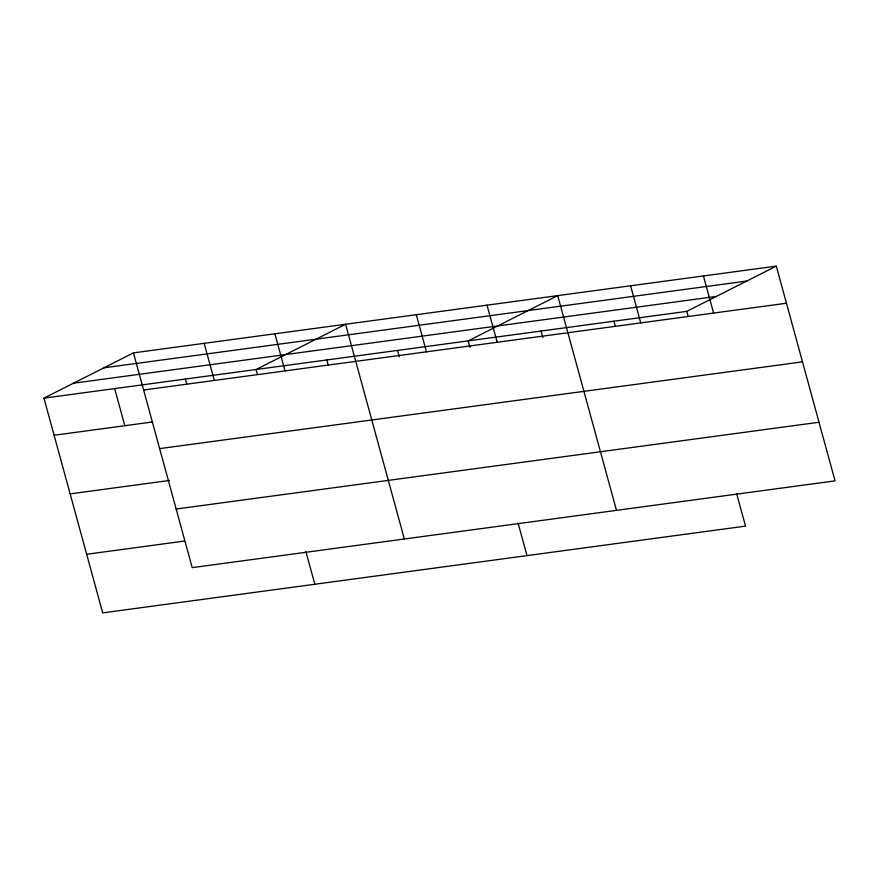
<?xml version="1.0" encoding="UTF-8"?>
<svg xmlns="http://www.w3.org/2000/svg" width="879" height="879" viewBox="0 0 879 879"><rect width="100%" height="100%" fill="white"/><g stroke="black" fill="none" stroke-linecap="round" stroke-linejoin="round"><path stroke-width="1.32" d="M736.635 493.548L745.546 526.114L102.7 612.883L43.95 398.143L133.454 352.886L776.3 266.117L835.05 480.857L192.204 567.636L133.454 352.886M43.95 398.143L686.796 311.364L776.3 266.117M103.92 367.818L746.765 281.049M73.484 383.2L716.33 296.432M143.618 390.001L786.452 303.233M54.102 435.259L152.012 422.041M159.648 448.62L802.494 361.851M70.144 493.877L169.405 480.472M176.174 509.018L819.019 422.25M86.658 554.264L184.568 541.057M703.442 275.951L713.605 313.067M686.796 311.364L688.191 316.484M630.595 285.785L640.747 322.901M613.938 321.198L615.333 326.318M616.487 510.369L557.736 295.619L468.221 340.865L469.979 347.271M541.079 331.031L542.837 337.437M487.021 305.156L497.173 342.283M518.072 523.049L526.971 555.616M416.305 314.704L426.469 351.82M397.517 350.413L399.264 356.808M404.34 539.003L345.601 324.252L256.086 369.499L257.492 374.619M326.801 359.961L328.197 365.082M274.885 333.8L285.038 370.916M305.925 551.682L314.836 584.249M204.17 343.337L214.322 380.464M185.37 379.047L186.777 384.167M114.666 388.595L124.818 425.711"/></g></svg>
